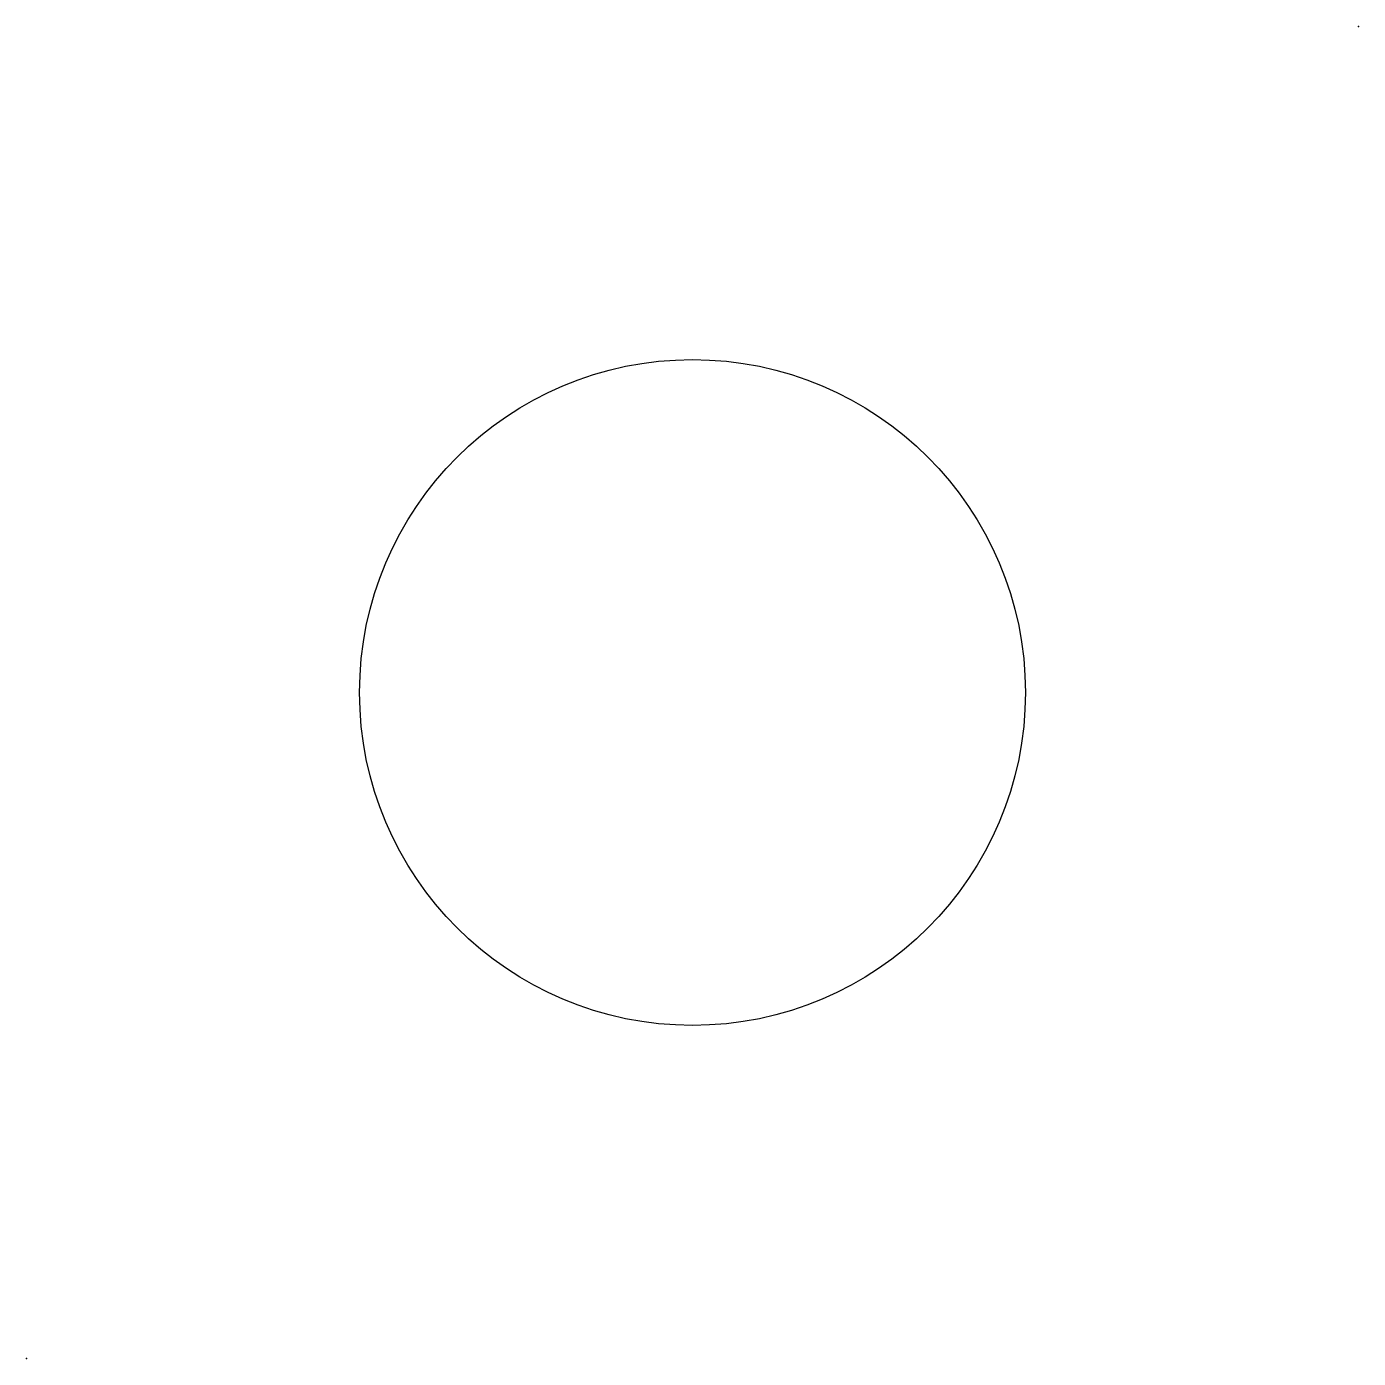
# Model space of a CAD drawing. Header units: inches. Extents: x 0 to 20, y 0 to 20.
import ezdxf

# ---------------------------------------------------------------- set-up
doc = ezdxf.new("R2010")
doc.units = ezdxf.units.IN

msp = doc.modelspace()

# ---------------------------------------------------------------- linework, layer by layer
msp.add_circle((10, 10), 5)
for p in [(20, 20), (0, 0)]:
    msp.add_point(p)

doc.saveas('drawing.dxf')
